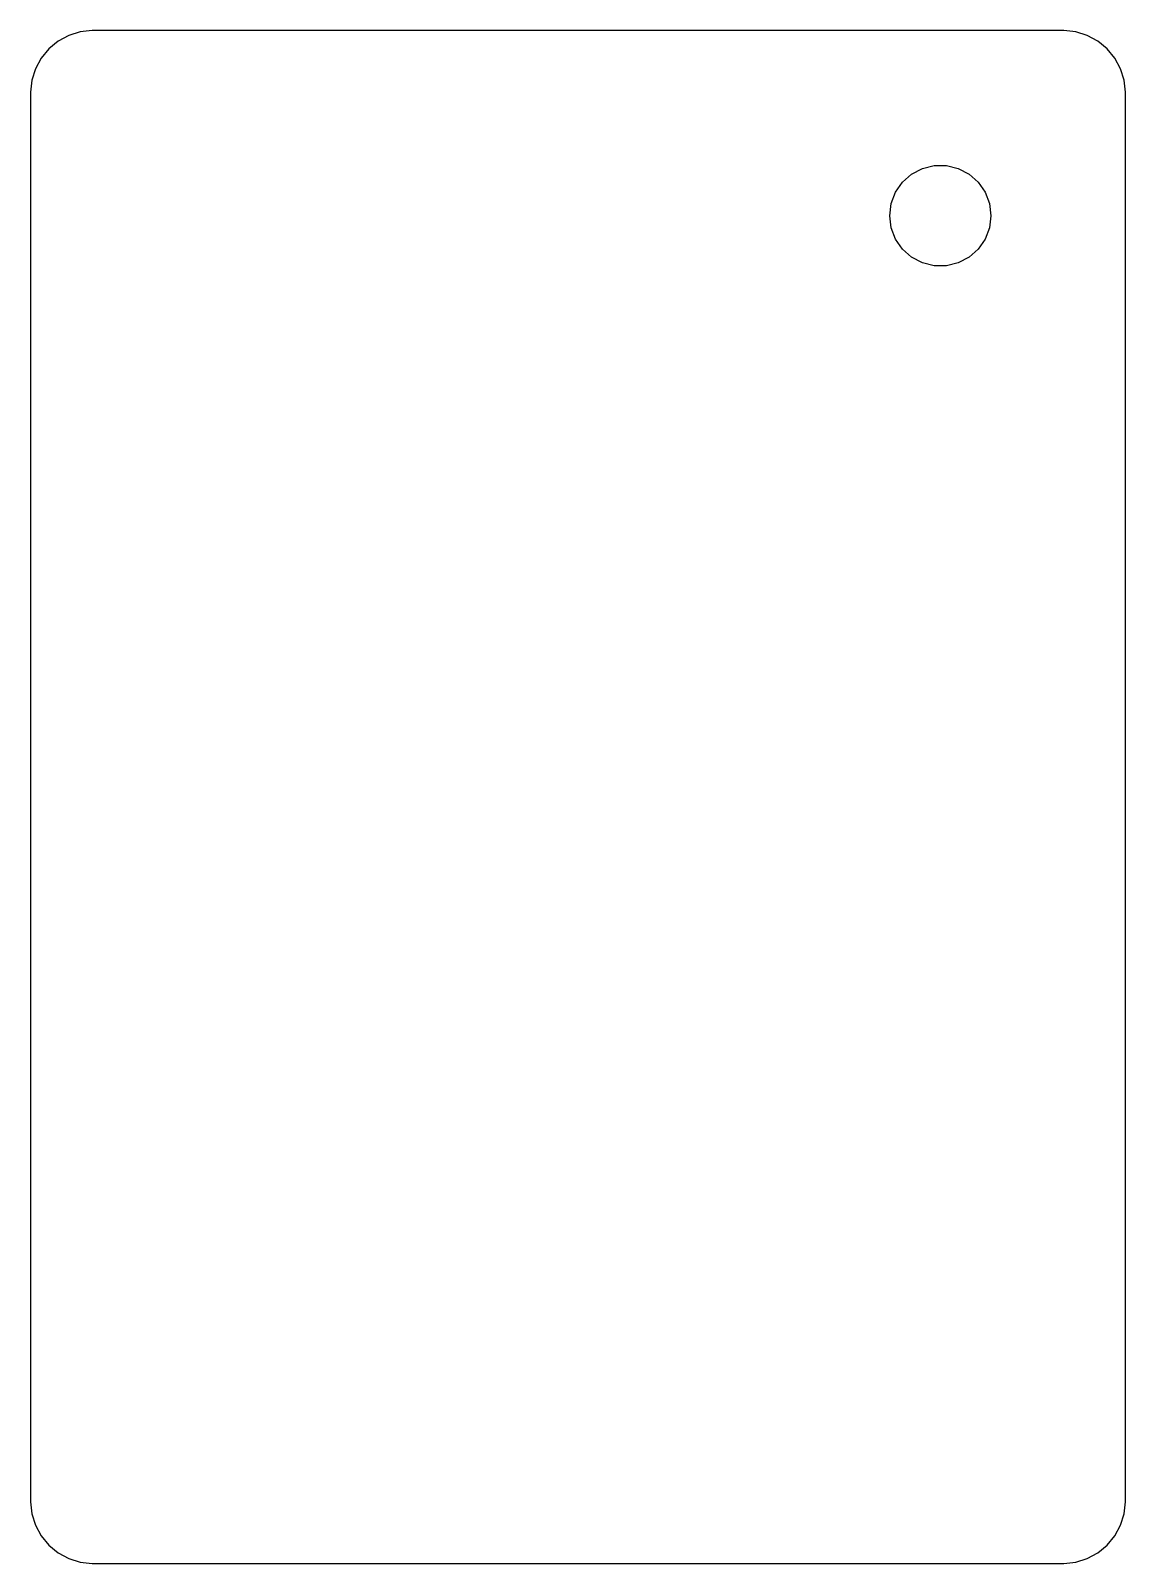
# Model space of a CAD drawing. Header units: metres. Extents: x -10 to 168, y -10 to 238.
import ezdxf

# ---------------------------------------------------------------- set-up
doc = ezdxf.new("R2010")
doc.units = ezdxf.units.M

msp = doc.modelspace()

# ---------------------------------------------------------------- linework, layer by layer
for p, q in [((-5.55569, 236.815), (-7.07106, 235.571)), ((-3.82683, 237.739), (-5.55569, 236.815)), ((-1.9509, 238.308), (-3.82683, 237.739)), ((0, 238.5), (-1.9509, 238.308)), ((157.5, 238.5), (0, 238.5)), ((159.451, 238.308), (157.5, 238.5)), ((161.327, 237.739), (159.451, 238.308)), ((163.056, 236.815), (161.327, 237.739)), ((164.571, 235.571), (163.056, 236.815)), ((-8.31468, 234.056), (-9.23878, 232.327)), ((-7.07106, 235.571), (-8.31468, 234.056)), ((165.815, 234.056), (164.571, 235.571)), ((166.739, 232.327), (165.815, 234.056)), ((-9.23878, 232.327), (-9.80785, 230.451)), ((167.308, 230.451), (166.739, 232.327)), ((-9.80785, 230.451), (-10, 228.5)), ((167.5, 228.5), (167.308, 230.451)), ((-10, 228.5), (-10, 0)), ((167.5, 0), (167.5, 228.5)), ((134.592, 216.167), (136.512, 216.64)), ((136.512, 216.64), (138.488, 216.64)), ((138.488, 216.64), (140.408, 216.167)), ((130.239, 212.311), (131.362, 213.938)), ((131.362, 213.938), (132.842, 215.248)), ((132.842, 215.248), (134.592, 216.167)), ((140.408, 216.167), (142.158, 215.248)), ((142.158, 215.248), (143.638, 213.938)), ((143.638, 213.938), (144.761, 212.311)), ((129.538, 210.462), (130.239, 212.311)), ((144.761, 212.311), (145.462, 210.462)), ((129.3, 208.5), (129.538, 210.462)), ((145.462, 210.462), (145.7, 208.5)), ((129.538, 206.538), (129.3, 208.5)), ((130.239, 204.689), (129.538, 206.538)), ((145.462, 206.538), (144.761, 204.689)), ((145.7, 208.5), (145.462, 206.538)), ((131.362, 203.062), (130.239, 204.689)), ((144.761, 204.689), (143.638, 203.062)), ((132.842, 201.752), (131.362, 203.062)), ((134.592, 200.833), (132.842, 201.752)), ((142.158, 201.752), (140.408, 200.833)), ((143.638, 203.062), (142.158, 201.752)), ((136.512, 200.36), (134.592, 200.833)), ((138.488, 200.36), (136.512, 200.36)), ((140.408, 200.833), (138.488, 200.36)), ((-10, 0), (-9.80785, -1.9509)), ((167.308, -1.9509), (167.5, 0)), ((-9.80785, -1.9509), (-9.23878, -3.82683)), ((166.739, -3.82683), (167.308, -1.9509)), ((-9.23878, -3.82683), (-8.31468, -5.55569)), ((165.815, -5.55569), (166.739, -3.82683)), ((-8.31468, -5.55569), (-7.07106, -7.07106)), ((-7.07106, -7.07106), (-5.55569, -8.31468)), ((163.056, -8.31468), (164.571, -7.07106)), ((164.571, -7.07106), (165.815, -5.55569)), ((-5.55569, -8.31468), (-3.82683, -9.23878)), ((-3.82683, -9.23878), (-1.9509, -9.80785)), ((-1.9509, -9.80785), (0, -10)), ((157.5, -10), (159.451, -9.80785)), ((159.451, -9.80785), (161.327, -9.23878)), ((161.327, -9.23878), (163.056, -8.31468)), ((0, -10), (157.5, -10))]:
    msp.add_line(p, q)

doc.saveas('drawing.dxf')
